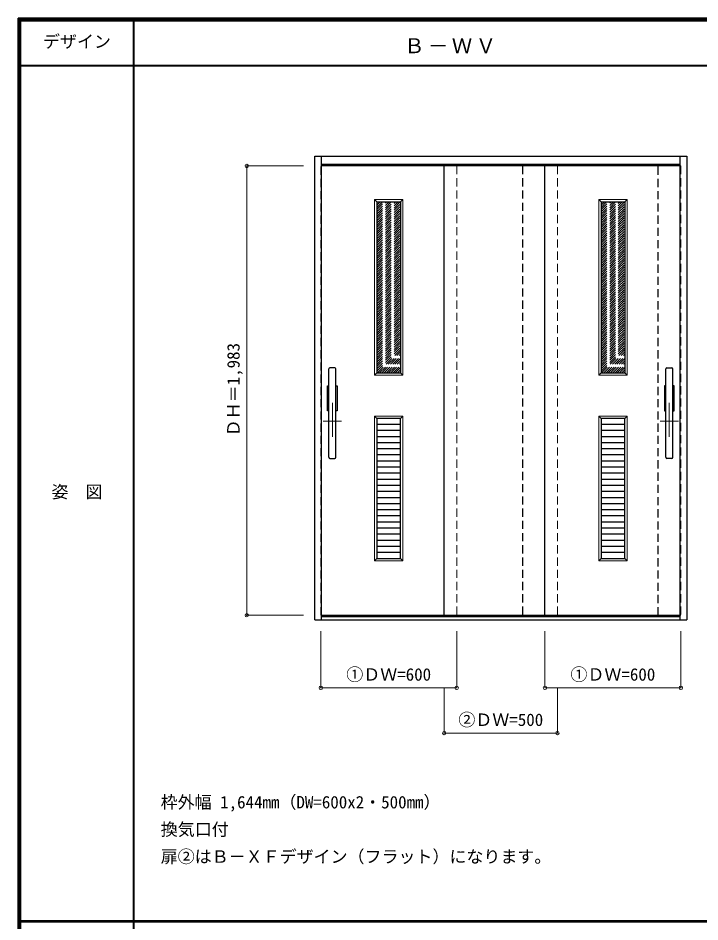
# Model space of a CAD drawing. Units: millimetres, scale not verified. Extents: x -6000 to 5700, y -4307 to 4175.
# Drawn here: x -6000 to -2989, y 186 to 4175 of the extents above; entities that cross this region are included whole.
import ezdxf
from ezdxf.enums import TextEntityAlignment as Align

# ---------------------------------------------------------------- set-up
doc = ezdxf.new("R2010")
doc.units = ezdxf.units.MM
doc.header["$LTSCALE"] = 30
doc.header["$PDMODE"] = 32
doc.header["$PDSIZE"] = 15
doc.linetypes.add('CHAIN1', pattern=[8, 5, -1, 1, -1])
doc.linetypes.add('DASHED1', pattern=[1.8, 1.2, -0.6])
for name, color, linetype, lineweight in [('0-1_通り芯', 4, 'CHAIN1', 9), ('0-2_扉', 4, 'DASHED1', 9), ('0-3_仕上げ', 3, 'Continuous', 25), ('0-4_枠', 3, 'Continuous', 25), ('0-B_寸法', 7, 'Continuous', 9), ('0-C_ハッチ', 4, 'DASHED1', 9), ('0-D_ﾊﾞｰ引き手', 3, 'Continuous', 25), ('F-1_枠', 6, 'Continuous', 40), ('F-A_文字', 7, 'Continuous', 18)]:
    doc.layers.add(name, color=color, linetype=linetype, lineweight=lineweight)
doc.layers.add('0-A_文字', color=7, linetype='Continuous')
doc.styles.add('ＭＳ ゴシック', font='')
doc.styles.get('ＭＳ ゴシック').set_extended_font_data('MS Gothic')

msp = doc.modelspace()

# ---------------------------------------------------------------- linework, layer by layer
at = {"layer": '0-1_通り芯'}
for p, q in [((-4612, 2476.5), (-4612, 2314.5)), ((-3124, 2476.5), (-3124, 2314.5)), ((-4653, 2395.5), (-4571, 2395.5)), ((-3083, 2395.5), (-3165, 2395.5))]:
    msp.add_line(p, q, dxfattribs=at)
at = {"layer": '0-2_扉'}
for p, q in [((-4663, 1539.25), (-4663, 3522.25)), ((-4063, 3522.25), (-4063, 1539.25)), ((-3618, 3522.25), (-3618, 1539.25)), ((-3073, 3522.25), (-3076, 3522.25)), ((-3073, 3522.25), (-3073, 1539.25)), ((-4660, 1539.25), (-4663, 1539.25)), ((-4115, 1539.25), (-4118, 1539.25)), ((-3073, 1539.25), (-3076, 1539.25))]:
    msp.add_line(p, q, dxfattribs=at)
at = {"layer": '0-2_扉', "color": 3, "linetype": 'Continuous', "lineweight": 25}
for p, q in [((-3076, 3522.25), (-4663, 3522.25)), ((-4118, 1539.25), (-4118, 3522.25)), ((-3673, 1539.25), (-3673, 3522.25)), ((-4660, 1539.25), (-3076, 1539.25))]:
    msp.add_line(p, q, dxfattribs=at)
at = {"layer": '0-2_扉', "color": 3, "lineweight": 25}
msp.add_lwpolyline([(-3773, 3522.25), (-3773, 1539.25), (-3173, 1539.25), (-3173, 3522.25)], close=True, dxfattribs=at)
at = {"layer": '0-3_仕上げ', "color": 7, "lineweight": 18}
for p, q in [((-4425.5, 3374.25), (-4415.5, 3364.25)), ((-4425.5, 3374.25), (-4300.5, 3374.25)), ((-4300.5, 3374.25), (-4310.5, 3364.25)), ((-4300.5, 3374.25), (-4300.5, 2599.25)), ((-3435.5, 3374.25), (-3425.5, 3364.25)), ((-3435.5, 3374.25), (-3310.5, 3374.25)), ((-3310.5, 3374.25), (-3320.5, 3364.25)), ((-3310.5, 3374.25), (-3310.5, 2599.25)), ((-4415.5, 2609.25), (-4425.5, 2599.25)), ((-4310.5, 2609.25), (-4300.5, 2599.25)), ((-3425.5, 2609.25), (-3435.5, 2599.25)), ((-3320.5, 2609.25), (-3310.5, 2599.25)), ((-4425.5, 2418.25), (-4425.5, 1779.25)), ((-4425.5, 2418.25), (-4415.5, 2408.25)), ((-4425.5, 2418.25), (-4300.5, 2418.25)), ((-4300.5, 2418.25), (-4310.5, 2408.25)), ((-4300.5, 2418.25), (-4300.5, 1779.25)), ((-3435.5, 2418.25), (-3435.5, 1779.25)), ((-3435.5, 2418.25), (-3425.5, 2408.25)), ((-3435.5, 2418.25), (-3310.5, 2418.25)), ((-3310.5, 2418.25), (-3320.5, 2408.25)), ((-3310.5, 2418.25), (-3310.5, 1779.25)), ((-4415.5, 1789.25), (-4425.5, 1779.25)), ((-4425.5, 1779.25), (-4300.5, 1779.25)), ((-4310.5, 1789.25), (-4300.5, 1779.25)), ((-3425.5, 1789.25), (-3435.5, 1779.25)), ((-3435.5, 1779.25), (-3310.5, 1779.25)), ((-3320.5, 1789.25), (-3310.5, 1779.25))]:
    msp.add_line(p, q, dxfattribs=at)
at = {"layer": '0-3_仕上げ'}
for p, q in [((-4415.5, 3364.25), (-4310.5, 3364.25)), ((-4415.5, 3364.25), (-4415.5, 2609.25)), ((-4310.5, 3364.25), (-4310.5, 2609.25)), ((-3425.5, 3364.25), (-3320.5, 3364.25)), ((-3425.5, 3364.25), (-3425.5, 2609.25)), ((-3320.5, 3364.25), (-3320.5, 2609.25)), ((-4415.5, 2609.25), (-4310.5, 2609.25)), ((-3425.5, 2609.25), (-3320.5, 2609.25)), ((-4415.5, 2408.25), (-4415.5, 1789.25)), ((-4310.5, 2408.25), (-4415.5, 2408.25)), ((-4310.5, 1789.25), (-4310.5, 2408.25)), ((-3425.5, 2408.25), (-3425.5, 1789.25)), ((-3320.5, 2408.25), (-3425.5, 2408.25)), ((-3320.5, 1789.25), (-3320.5, 2408.25)), ((-4310.5, 2381.34), (-4415.5, 2381.34)), ((-4310.5, 2354.42), (-4415.5, 2354.42)), ((-3320.5, 2381.34), (-3425.5, 2381.34)), ((-3320.5, 2354.42), (-3425.5, 2354.42)), ((-4310.5, 2327.51), (-4415.5, 2327.51)), ((-3320.5, 2327.51), (-3425.5, 2327.51)), ((-4310.5, 2300.6), (-4415.5, 2300.6)), ((-3320.5, 2300.6), (-3425.5, 2300.6)), ((-4310.5, 2273.68), (-4415.5, 2273.68)), ((-4310.5, 2246.77), (-4415.5, 2246.77)), ((-3320.5, 2273.68), (-3425.5, 2273.68)), ((-3320.5, 2246.77), (-3425.5, 2246.77)), ((-4310.5, 2219.86), (-4415.5, 2219.86)), ((-3320.5, 2219.86), (-3425.5, 2219.86)), ((-4310.5, 2192.95), (-4415.5, 2192.95)), ((-4310.5, 2166.03), (-4415.5, 2166.03)), ((-3320.5, 2192.95), (-3425.5, 2192.95)), ((-3320.5, 2166.03), (-3425.5, 2166.03)), ((-4310.5, 2139.12), (-4415.5, 2139.12)), ((-3320.5, 2139.12), (-3425.5, 2139.12)), ((-4310.5, 2112.21), (-4415.5, 2112.21)), ((-4310.5, 2085.29), (-4415.5, 2085.29)), ((-3320.5, 2112.21), (-3425.5, 2112.21)), ((-3320.5, 2085.29), (-3425.5, 2085.29)), ((-4310.5, 2058.38), (-4415.5, 2058.38)), ((-3320.5, 2058.38), (-3425.5, 2058.38)), ((-4310.5, 2031.47), (-4415.5, 2031.47)), ((-4310.5, 2004.55), (-4415.5, 2004.55)), ((-3320.5, 2031.47), (-3425.5, 2031.47)), ((-3320.5, 2004.55), (-3425.5, 2004.55)), ((-4310.5, 1977.64), (-4415.5, 1977.64)), ((-3320.5, 1977.64), (-3425.5, 1977.64)), ((-4310.5, 1950.73), (-4415.5, 1950.73)), ((-4310.5, 1923.82), (-4415.5, 1923.82)), ((-3320.5, 1950.73), (-3425.5, 1950.73)), ((-3320.5, 1923.82), (-3425.5, 1923.82)), ((-4310.5, 1896.9), (-4415.5, 1896.9)), ((-3320.5, 1896.9), (-3425.5, 1896.9)), ((-4310.5, 1869.99), (-4415.5, 1869.99)), ((-4310.5, 1843.08), (-4415.5, 1843.08)), ((-3320.5, 1869.99), (-3425.5, 1869.99)), ((-3320.5, 1843.08), (-3425.5, 1843.08)), ((-4310.5, 1816.16), (-4415.5, 1816.16)), ((-3320.5, 1816.16), (-3425.5, 1816.16)), ((-4415.5, 1789.25), (-4310.5, 1789.25)), ((-3425.5, 1789.25), (-3320.5, 1789.25))]:
    msp.add_line(p, q, dxfattribs=at)
at = {"layer": '0-3_仕上げ', "color": 7, "lineweight": 18}
for points in [[(-4300.5, 2599.25), (-4425.5, 2599.25), (-4425.5, 3374.25)], [(-3310.5, 2599.25), (-3435.5, 2599.25), (-3435.5, 3374.25)]]:
    msp.add_lwpolyline(points, dxfattribs=at)
at = {"layer": '0-4_枠'}
for p, q in [((-4690, 1519.25), (-4690, 3566.25)), ((-4690, 3566.25), (-3046, 3566.25)), ((-4660, 1519.25), (-4660, 3566.25)), ((-3076, 1519.25), (-3076, 3566.25)), ((-3046, 3566.25), (-3046, 1519.25)), ((-4660, 3530.25), (-3076, 3530.25)), ((-4690, 1519.25), (-4660, 1519.25)), ((-4660, 1534.25), (-3076, 1534.25)), ((-4660, 1519.25), (-3076, 1519.25)), ((-3076, 1519.25), (-3046, 1519.25))]:
    msp.add_line(p, q, dxfattribs=at)
at = {"layer": '0-B_寸法', "color": 4}
for p, q in [((-4990, 3522.25), (-4740, 3522.25)), ((-4990, 3522.25), (-4990, 1539.25)), ((-4990, 1539.25), (-4740, 1539.25)), ((-4663, 1219.25), (-4663, 1469.25)), ((-3673, 1219.25), (-3673, 1469.25)), ((-3073, 1219.25), (-3073, 1469.25)), ((-4118, 1019.25), (-4118, 1219.25)), ((-3673, 1219.25), (-3073, 1219.25)), ((-3618, 1019.25), (-3618, 1219.25)), ((-4118, 1019.25), (-3618, 1019.25))]:
    msp.add_line(p, q, dxfattribs=at)
msp.add_lwpolyline([(-4663, 1219.25), (-4063, 1219.25), (-4063, 1469.25)], dxfattribs=at)
at = {"layer": '0-B_寸法'}
for p in [(-4990, 3522.25), (-4990, 1539.25), (-4663, 1219.25), (-4063, 1219.25), (-3673, 1219.25), (-3073, 1219.25), (-4118, 1019.25), (-3618, 1019.25)]:
    msp.add_point(p, dxfattribs=at)
at = {"layer": '0-C_ハッチ'}
for p, q in [((-4415.5, 3260.25), (-4311.5, 3364.25)), ((-4415.5, 3270.15), (-4321.4, 3364.25)), ((-4415.5, 3280.05), (-4331.3, 3364.25)), ((-4415.5, 3289.95), (-4341.2, 3364.25)), ((-4415.5, 3299.85), (-4351.1, 3364.25)), ((-4415.5, 3309.75), (-4361, 3364.25)), ((-4415.5, 3319.65), (-4370.9, 3364.25)), ((-4415.5, 3329.55), (-4380.8, 3364.25)), ((-4415.5, 3339.45), (-4390.7, 3364.25)), ((-4415.5, 3349.35), (-4400.59, 3364.25)), ((-4415.5, 3359.24), (-4410.49, 3364.25)), ((-4415.5, 3250.35), (-4310.5, 3355.35)), ((-3425.5, 3260.25), (-3321.5, 3364.25)), ((-3425.5, 3270.15), (-3331.4, 3364.25)), ((-3425.5, 3280.05), (-3341.3, 3364.25)), ((-3425.5, 3289.95), (-3351.2, 3364.25)), ((-3425.5, 3299.85), (-3361.1, 3364.25)), ((-3425.5, 3309.75), (-3371, 3364.25)), ((-3425.5, 3319.65), (-3380.9, 3364.25)), ((-3425.5, 3329.55), (-3390.8, 3364.25)), ((-3425.5, 3339.45), (-3400.7, 3364.25)), ((-3425.5, 3349.35), (-3410.59, 3364.25)), ((-3425.5, 3359.24), (-3420.49, 3364.25)), ((-3425.5, 3250.35), (-3320.5, 3355.35)), ((-4415.5, 3240.45), (-4310.5, 3345.45)), ((-4415.5, 3230.55), (-4310.5, 3335.55)), ((-4415.5, 3220.65), (-4310.5, 3325.65)), ((-4415.5, 3210.75), (-4310.5, 3315.75)), ((-3425.5, 3240.45), (-3320.5, 3345.45)), ((-3425.5, 3230.55), (-3320.5, 3335.55)), ((-3425.5, 3220.65), (-3320.5, 3325.65)), ((-3425.5, 3210.75), (-3320.5, 3315.75)), ((-4415.5, 3200.85), (-4310.5, 3305.85)), ((-4415.5, 3190.95), (-4310.5, 3295.95)), ((-4415.5, 3181.05), (-4310.5, 3286.05)), ((-4415.5, 3171.15), (-4310.5, 3276.15)), ((-3425.5, 3200.85), (-3320.5, 3305.85)), ((-3425.5, 3190.95), (-3320.5, 3295.95)), ((-3425.5, 3181.05), (-3320.5, 3286.05)), ((-3425.5, 3171.15), (-3320.5, 3276.15)), ((-4415.5, 3161.25), (-4310.5, 3266.25)), ((-4415.5, 3151.36), (-4310.5, 3256.36)), ((-4415.5, 3141.46), (-4310.5, 3246.46)), ((-4415.5, 3131.56), (-4310.5, 3236.56)), ((-3425.5, 3161.25), (-3320.5, 3266.25)), ((-3425.5, 3151.36), (-3320.5, 3256.36)), ((-3425.5, 3141.46), (-3320.5, 3246.46)), ((-3425.5, 3131.56), (-3320.5, 3236.56)), ((-4415.5, 3121.66), (-4310.5, 3226.66)), ((-4415.5, 3111.76), (-4310.5, 3216.76)), ((-4415.5, 3101.86), (-4310.5, 3206.86)), ((-4415.5, 3091.96), (-4310.5, 3196.96)), ((-3425.5, 3121.66), (-3320.5, 3226.66)), ((-3425.5, 3111.76), (-3320.5, 3216.76)), ((-3425.5, 3101.86), (-3320.5, 3206.86)), ((-3425.5, 3091.96), (-3320.5, 3196.96)), ((-4415.5, 3082.06), (-4310.5, 3187.06)), ((-4415.5, 3072.16), (-4310.5, 3177.16)), ((-4415.5, 3062.26), (-4310.5, 3167.26)), ((-4415.5, 3052.36), (-4310.5, 3157.36)), ((-3425.5, 3082.06), (-3320.5, 3187.06)), ((-3425.5, 3072.16), (-3320.5, 3177.16)), ((-3425.5, 3062.26), (-3320.5, 3167.26)), ((-3425.5, 3052.36), (-3320.5, 3157.36)), ((-4415.5, 3042.46), (-4310.5, 3147.46)), ((-4415.5, 3032.56), (-4310.5, 3137.56)), ((-4415.5, 3022.66), (-4310.5, 3127.66)), ((-4415.5, 3012.76), (-4310.5, 3117.76)), ((-3425.5, 3042.46), (-3320.5, 3147.46)), ((-3425.5, 3032.56), (-3320.5, 3137.56)), ((-3425.5, 3022.66), (-3320.5, 3127.66)), ((-3425.5, 3012.76), (-3320.5, 3117.76)), ((-4415.5, 3002.86), (-4310.5, 3107.86)), ((-4415.5, 2992.96), (-4310.5, 3097.96)), ((-4415.5, 2983.06), (-4310.5, 3088.06)), ((-4415.5, 2973.16), (-4310.5, 3078.16)), ((-3425.5, 3002.86), (-3320.5, 3107.86)), ((-3425.5, 2992.96), (-3320.5, 3097.96)), ((-3425.5, 2983.06), (-3320.5, 3088.06)), ((-3425.5, 2973.16), (-3320.5, 3078.16)), ((-4415.5, 2963.27), (-4310.5, 3068.26)), ((-4415.5, 2953.37), (-4310.5, 3058.37)), ((-4415.5, 2943.47), (-4310.5, 3048.47)), ((-4415.5, 2933.57), (-4310.5, 3038.57)), ((-3425.5, 2963.27), (-3320.5, 3068.26)), ((-3425.5, 2953.37), (-3320.5, 3058.37)), ((-3425.5, 2943.47), (-3320.5, 3048.47)), ((-3425.5, 2933.57), (-3320.5, 3038.57)), ((-4415.5, 2923.67), (-4310.5, 3028.67)), ((-4415.5, 2913.77), (-4310.5, 3018.77)), ((-4415.5, 2903.87), (-4310.5, 3008.87)), ((-4415.5, 2893.97), (-4310.5, 2998.97)), ((-3425.5, 2923.67), (-3320.5, 3028.67)), ((-3425.5, 2913.77), (-3320.5, 3018.77)), ((-3425.5, 2903.87), (-3320.5, 3008.87)), ((-3425.5, 2893.97), (-3320.5, 2998.97)), ((-4415.5, 2884.07), (-4310.5, 2989.07)), ((-4415.5, 2874.17), (-4310.5, 2979.17)), ((-4415.5, 2864.27), (-4310.5, 2969.27)), ((-4415.5, 2854.37), (-4310.5, 2959.37)), ((-3425.5, 2884.07), (-3320.5, 2989.07)), ((-3425.5, 2874.17), (-3320.5, 2979.17)), ((-3425.5, 2864.27), (-3320.5, 2969.27)), ((-3425.5, 2854.37), (-3320.5, 2959.37)), ((-4415.5, 2844.47), (-4310.5, 2949.47)), ((-4415.5, 2834.57), (-4310.5, 2939.57)), ((-4415.5, 2824.67), (-4310.5, 2929.67)), ((-4415.5, 2814.77), (-4310.5, 2919.77)), ((-3425.5, 2844.47), (-3320.5, 2949.47)), ((-3425.5, 2834.57), (-3320.5, 2939.57)), ((-3425.5, 2824.67), (-3320.5, 2929.67)), ((-3425.5, 2814.77), (-3320.5, 2919.77)), ((-4415.5, 2804.87), (-4310.5, 2909.87)), ((-4415.5, 2794.97), (-4310.5, 2899.97)), ((-4415.5, 2785.07), (-4310.5, 2890.07)), ((-4415.5, 2775.17), (-4310.5, 2880.17)), ((-3425.5, 2804.87), (-3320.5, 2909.87)), ((-3425.5, 2794.97), (-3320.5, 2899.97)), ((-3425.5, 2785.07), (-3320.5, 2890.07)), ((-3425.5, 2775.17), (-3320.5, 2880.17)), ((-4415.5, 2765.28), (-4310.5, 2870.27)), ((-4415.5, 2755.38), (-4310.5, 2860.38)), ((-4415.5, 2745.48), (-4310.5, 2850.48)), ((-4415.5, 2735.58), (-4310.5, 2840.58)), ((-3425.5, 2765.28), (-3320.5, 2870.27)), ((-3425.5, 2755.38), (-3320.5, 2860.38)), ((-3425.5, 2745.48), (-3320.5, 2850.48)), ((-3425.5, 2735.58), (-3320.5, 2840.58)), ((-4415.5, 2725.68), (-4310.5, 2830.68)), ((-4415.5, 2715.78), (-4310.5, 2820.78)), ((-4415.5, 2705.88), (-4310.5, 2810.88)), ((-4415.5, 2695.98), (-4310.5, 2800.98)), ((-3425.5, 2725.68), (-3320.5, 2830.68)), ((-3425.5, 2715.78), (-3320.5, 2820.78)), ((-3425.5, 2705.88), (-3320.5, 2810.88)), ((-3425.5, 2695.98), (-3320.5, 2800.98)), ((-4415.5, 2686.08), (-4310.5, 2791.08)), ((-4415.5, 2676.18), (-4310.5, 2781.18)), ((-4415.5, 2666.28), (-4310.5, 2771.28)), ((-4415.5, 2656.38), (-4310.5, 2761.38)), ((-3425.5, 2686.08), (-3320.5, 2791.08)), ((-3425.5, 2676.18), (-3320.5, 2781.18)), ((-3425.5, 2666.28), (-3320.5, 2771.28)), ((-3425.5, 2656.38), (-3320.5, 2761.38)), ((-4415.5, 2646.48), (-4310.5, 2751.48)), ((-4415.5, 2636.58), (-4310.5, 2741.58)), ((-4415.5, 2626.68), (-4310.5, 2731.68)), ((-4415.5, 2616.78), (-4310.5, 2721.78)), ((-3425.5, 2646.48), (-3320.5, 2751.48)), ((-3425.5, 2636.58), (-3320.5, 2741.58)), ((-3425.5, 2626.68), (-3320.5, 2731.68)), ((-3425.5, 2616.78), (-3320.5, 2721.78)), ((-4413.13, 2609.25), (-4310.5, 2711.88)), ((-4403.23, 2609.25), (-4310.5, 2701.98)), ((-4393.33, 2609.25), (-4310.5, 2692.08)), ((-4383.43, 2609.25), (-4310.5, 2682.18)), ((-3423.13, 2609.25), (-3320.5, 2711.88)), ((-3413.23, 2609.25), (-3320.5, 2701.98)), ((-3403.33, 2609.25), (-3320.5, 2692.08)), ((-3393.43, 2609.25), (-3320.5, 2682.18)), ((-4373.54, 2609.25), (-4310.5, 2672.28)), ((-4363.64, 2609.25), (-4310.5, 2662.39)), ((-4353.74, 2609.25), (-4310.5, 2652.49)), ((-4343.84, 2609.25), (-4310.5, 2642.59)), ((-3383.54, 2609.25), (-3320.5, 2672.28)), ((-3373.64, 2609.25), (-3320.5, 2662.39)), ((-3363.74, 2609.25), (-3320.5, 2652.49)), ((-3353.84, 2609.25), (-3320.5, 2642.59)), ((-4333.94, 2609.25), (-4310.5, 2632.69)), ((-4324.04, 2609.25), (-4310.5, 2622.79)), ((-4314.14, 2609.25), (-4310.5, 2612.89)), ((-3343.94, 2609.25), (-3320.5, 2632.69)), ((-3334.04, 2609.25), (-3320.5, 2622.79)), ((-3324.14, 2609.25), (-3320.5, 2612.89))]:
    msp.add_line(p, q, dxfattribs=at)
at = {"layer": '0-D_ﾊﾞｰ引き手'}
for p, q in [((-4628, 2236.75), (-4628, 2626.75)), ((-4601, 2631.75), (-4623, 2631.75)), ((-4596, 2236.75), (-4596, 2626.75)), ((-3140, 2236.75), (-3140, 2626.75)), ((-3135, 2631.75), (-3113, 2631.75)), ((-3108, 2236.75), (-3108, 2626.75)), ((-4633, 2551.75), (-4628, 2551.75)), ((-3103, 2551.75), (-3108, 2551.75)), ((-4623, 2231.75), (-4601, 2231.75)), ((-3113, 2231.75), (-3135, 2231.75))]:
    msp.add_line(p, q, dxfattribs=at)
for points in [[(-4628, 2441.75), (-4633, 2441.75), (-4633, 2551.75)], [(-4596, 2551.75), (-4591, 2551.75), (-4591, 2441.75), (-4596, 2441.75)], [(-3140, 2551.75), (-3145, 2551.75), (-3145, 2441.75), (-3140, 2441.75)], [(-3108, 2441.75), (-3103, 2441.75), (-3103, 2551.75)]]:
    msp.add_lwpolyline(points, dxfattribs=at)
for centre, start, end in [((-4623, 2626.75), 90, 180), ((-4601, 2626.75), 0, 90), ((-3135, 2626.75), 90, 180), ((-3113, 2626.75), 0, 90), ((-4623, 2236.75), 180, 270), ((-4601, 2236.75), 270, 0), ((-3135, 2236.75), 180, 270), ((-3113, 2236.75), 270, 0)]:
    msp.add_arc(centre, 5, start, end, dxfattribs=at)
at = {"layer": 'F-1_枠'}
for p, q in [((-6000, 4175), (5700, 4175)), ((-6000, 4175), (-6000, -4205)), ((-6000, 4170), (5700, 4170)), ((-6000, 4165), (5700, 4165)), ((-5995, 4175), (-5995, -4205)), ((-5990, 4175), (-5990, -4205)), ((-5490, 4175), (-5490, -3790)), ((-6000, 3965), (5700, 3965)), ((-5990, 190.5), (5690, 190.5)), ((-5990, 187.5), (5690, 187.5))]:
    msp.add_line(p, q, dxfattribs=at)

# ---------------------------------------------------------------- texts
at = {"layer": '0-A_文字', "style": 'ＭＳ ゴシック'}
for s, p in [('枠外幅 1,644mm（DW=600x2・500mm）', (-5370, 670.5)), ('換気口付', (-5370, 550.5)), ('扉②はＢ－ＸＦデザイン（フラット）になります。', (-5370, 430.5))]:
    msp.add_text(s, height=54.99, dxfattribs=at).set_placement(p, align=Align.BOTTOM_LEFT)
at = {"layer": '0-A_文字', "insert": (-4295, 4020), "char_height": 65.98, "attachment_point": 7, "style": 'ＭＳ ゴシック'}
msp.add_mtext('\\T1.17;Ｂ－ＷＶ', dxfattribs=at)
at = {"layer": '0-B_寸法', "style": 'ＭＳ ゴシック'}
msp.add_text('ＤＨ＝1,983', height=54.99, rotation=90, dxfattribs=at).set_placement((-5005, 2329), align=Align.BOTTOM_LEFT)
for s, p in [('①ＤＷ=600', (-4550.5, 1234.25)), ('①ＤＷ=600', (-3560.5, 1234.25)), ('②ＤＷ=500', (-4055.5, 1034.25))]:
    msp.add_text(s, height=54.99, dxfattribs=at).set_placement(p, align=Align.BOTTOM_LEFT)
at = {"layer": 'F-A_文字', "style": 'ＭＳ ゴシック'}
for s, p in [('デザイン', (-5890, 4027.5)), ('姿\u3000図', (-5852.5, 2040.25))]:
    msp.add_text(s, height=54.99, dxfattribs=at).set_placement(p, align=Align.BOTTOM_LEFT)

doc.saveas('drawing.dxf')
